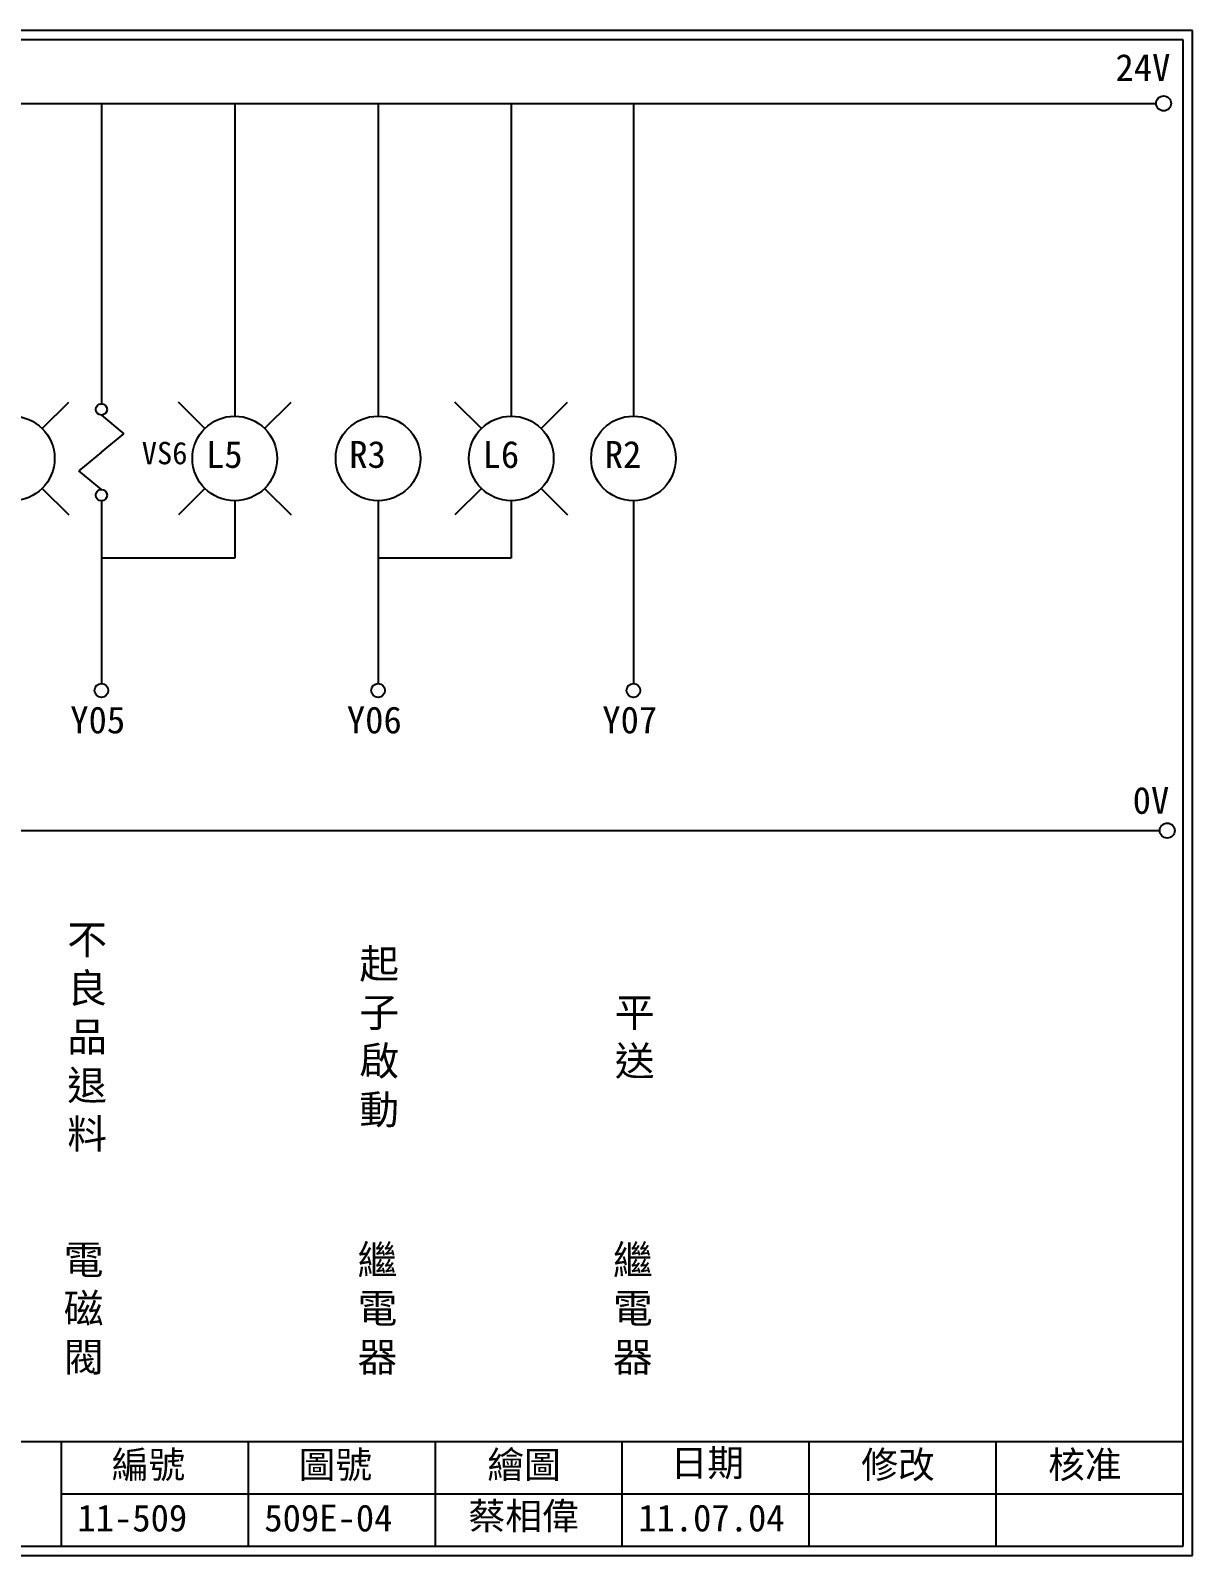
# Model space of a CAD drawing. Extents: x 926 to 1213, y 3 to 207.
# Drawn here: x 1057.3 to 1212.7, y 3 to 207 of the extents above; entities that cross this region are included whole.
import ezdxf

# ---------------------------------------------------------------- set-up
doc = ezdxf.new("R2010")
doc.units = 0
doc.layers.get('0').update_dxf_attribs({"linetype": 'CONTINUOUS'})
doc.layers.add('圖框層', color=7, linetype='CONTINUOUS')
doc.layers.add('標尺寸層', color=3, linetype='CONTINUOUS')
doc.styles.add('CNS', font='romanc.shx', dxfattribs={"bigfont": 'chineset.shx'})
doc.styles.add('STSL', font='kaiu.ttf')

msp = doc.modelspace()

# ---------------------------------------------------------------- linework, layer by layer
for centre in [(1208.88, 197.22), (1209.36, 99.96)]:
    msp.add_circle(centre, 1)
at = {"layer": '圖框層', "color": 7}
for p, q in [((1212.74, 206.97), (925.74, 206.97)), ((1212.74, 3), (1212.74, 206.97)), ((1211.49, 205.72), (926.99, 205.72)), ((1211.49, 4.25), (1211.49, 205.72)), ((926.99, 18.25), (1211.49, 18.25)), ((1061.49, 4.25), (1061.49, 18.25)), ((1086.49, 4.25), (1086.49, 18.25)), ((1111.49, 4.25), (1111.49, 18.25)), ((1136.49, 4.25), (1136.49, 18.25)), ((1161.49, 4.25), (1161.49, 18.25)), ((1186.49, 4.25), (1186.49, 18.25)), ((1061.49, 11.25), (1211.49, 11.25)), ((926.99, 4.25), (1211.49, 4.25)), ((925.74, 3), (1212.74, 3))]:
    msp.add_line(p, q, dxfattribs=at)
at = {"layer": '標尺寸層', "color": 7}
for p, q in [((930.28, 197.22), (1207.88, 197.22)), ((1066.83, 197.22), (1066.83, 157.03)), ((1084.66, 197.22), (1084.66, 155.39)), ((1103.82, 197.22), (1103.82, 155.39)), ((1121.64, 197.22), (1121.64, 155.39)), ((1137.98, 197.22), (1137.98, 155.39)), ((1058.91, 153.73), (1062.45, 157.27)), ((1080.65, 153.73), (1077.12, 157.27)), ((1088.66, 153.73), (1092.2, 157.27)), ((1117.64, 153.73), (1114.1, 157.27)), ((1125.65, 153.73), (1129.18, 157.27)), ((1066.83, 155.53), (1069.84, 153.04)), ((1066.83, 150.55), (1069.84, 153.04)), ((1066.83, 150.55), (1063.83, 148.06)), ((1066.83, 145.57), (1063.83, 148.06)), ((1058.91, 145.73), (1062.45, 142.19)), ((1080.65, 145.73), (1077.12, 142.19)), ((1088.66, 145.73), (1092.2, 142.19)), ((1117.64, 145.73), (1114.1, 142.19)), ((1125.65, 145.73), (1129.18, 142.19)), ((1066.83, 144.07), (1066.83, 119.62)), ((1084.66, 144.07), (1084.66, 136.39)), ((1103.82, 144.07), (1103.82, 119.62)), ((1121.64, 144.07), (1121.64, 136.39)), ((1137.98, 144.07), (1137.98, 119.62)), ((1084.66, 136.39), (1066.83, 136.39)), ((1121.64, 136.39), (1103.82, 136.39)), ((930.49, 99.96), (1208.36, 99.96))]:
    msp.add_line(p, q, dxfattribs=at)
for centre, radius in [((1054.91, 149.73), 5.66), ((1066.83, 156.28), 0.751), ((1084.66, 149.73), 5.66), ((1103.82, 149.73), 5.66), ((1121.64, 149.73), 5.66), ((1137.98, 149.73), 5.66), ((1066.83, 144.82), 0.751), ((1066.83, 118.7), 0.92), ((1103.82, 118.7), 0.92), ((1137.98, 118.7), 0.92)]:
    msp.add_circle(centre, radius, dxfattribs=at)

# ---------------------------------------------------------------- texts
at = {"layer": '圖框層', "color": 4, "style": 'STSL'}
for s, height, p in [('24V', 3.6, (1202.44, 200.22)), ('VS6', 3, (1072.22, 148.95)), ('L5', 3.6, (1080.81, 148.47)), ('R3', 3.6, (1099.97, 148.47)), ('L6', 3.6, (1117.8, 148.47)), ('R2', 3.6, (1134.14, 148.47)), ('Y05', 3.6, (1062.66, 112.96)), ('Y06', 3.6, (1099.65, 112.96)), ('Y07', 3.6, (1133.81, 112.96)), ('0V', 3.6, (1204.74, 102.2)), ('編號', 3.6, (1068.21, 13.34)), ('圖號', 3.6, (1093.21, 13.34)), ('繪圖', 3.6, (1118.44, 13.34)), ('日期', 3.6, (1142.96, 13.59)), ('修改', 3.6, (1168.44, 13.34)), ('核准', 3.6, (1193.44, 13.34)), ('蔡相偉', 3.6, (1115.93, 6.47)), ('11-509', 3.6, (1063.61, 6.22)), ('509E-04', 3.6, (1088.61, 6.22)), ('11.07.04', 3.6, (1138.61, 6.22))]:
    msp.add_text(s, height=height, dxfattribs=at).set_placement(p)
at = {"layer": '標尺寸層', "color": 7, "char_height": 3.9, "attachment_point": 5, "style": 'CNS'}
for s, insert, width in [('{\\fDFKai-SB|b0|i0|c136|p65;不良品退料}', (1064.92, 72.17), 2.8481), ('{\\fDFKai-SB|b0|i0|c136|p65;起子啟動}', (1103.98, 72.17), 2.8481), ('{\\fDFKai-SB|b0|i0|c136|p65;平送}', (1138.14, 72.17), 2.8481), ('{\\fDFKai-SB|b0|i0|c136|p65;繼電器}', (1103.74, 35.84), 8.6627), ('{\\fDFKai-SB|b0|i0|c136|p65;繼電器}', (1137.9, 35.84), 8.6627), ('{\\fDFKai-SB|b0|i0|c136|p65;電磁閥}', (1064.45, 35.84), 8.6627)]:
    msp.add_mtext(s, dxfattribs=dict(at, insert=insert, width=width))

doc.saveas('drawing.dxf')
